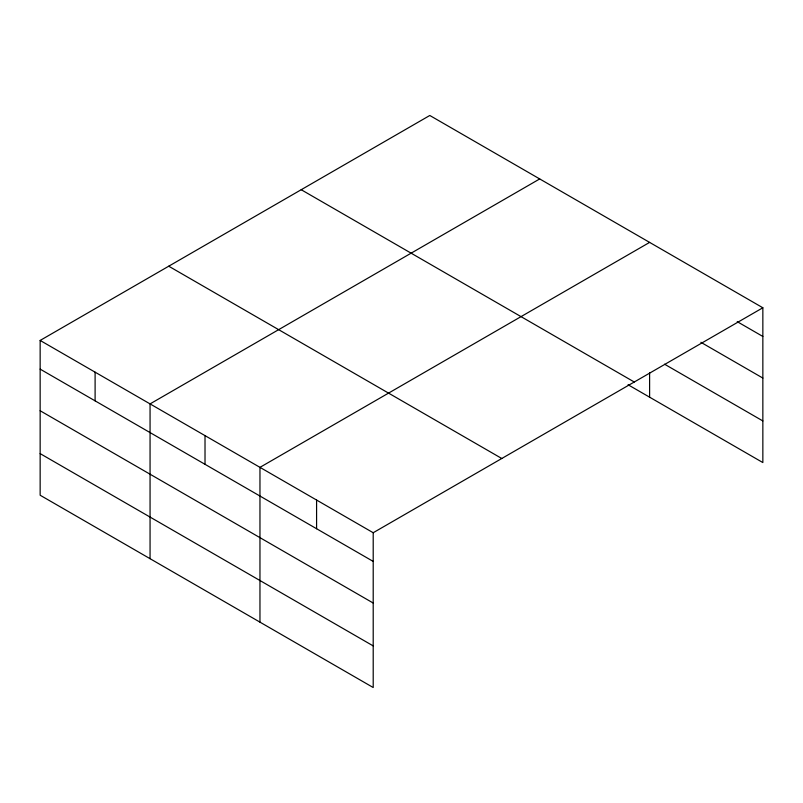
<?xml version="1.0" encoding="UTF-8"?>
<svg xmlns="http://www.w3.org/2000/svg" width="803" height="803" viewBox="0 0 803 803"><rect width="100%" height="100%" fill="white"/><g stroke="black" fill="none" stroke-linecap="round" stroke-linejoin="round"><path stroke-width="1.2" d="M628.056 384.737L762.85 462.558L762.85 307.77L429.796 115.481L40.15 340.442L40.15 495.23L373.204 687.519L373.204 532.73L40.15 340.442M539.706 178.939L150.061 403.899L150.061 558.677M649.607 242.396L259.961 467.356L259.961 622.134M373.204 532.73L762.85 307.77M737.214 321.652L762.85 336.457M700.889 342.299L762.85 378.072M664.563 364.201L762.85 420.943M301.215 189.719L634.27 382.007M168.73 266.205L501.785 458.493M40.15 369.129L373.204 561.417M40.15 410.745L373.204 603.033M40.15 453.615L373.204 645.903M649.607 372.702L649.607 397.174M316.583 500.048L316.583 528.725M205.016 435.627L205.016 464.315M95.105 372.17L95.105 400.858"/></g></svg>
